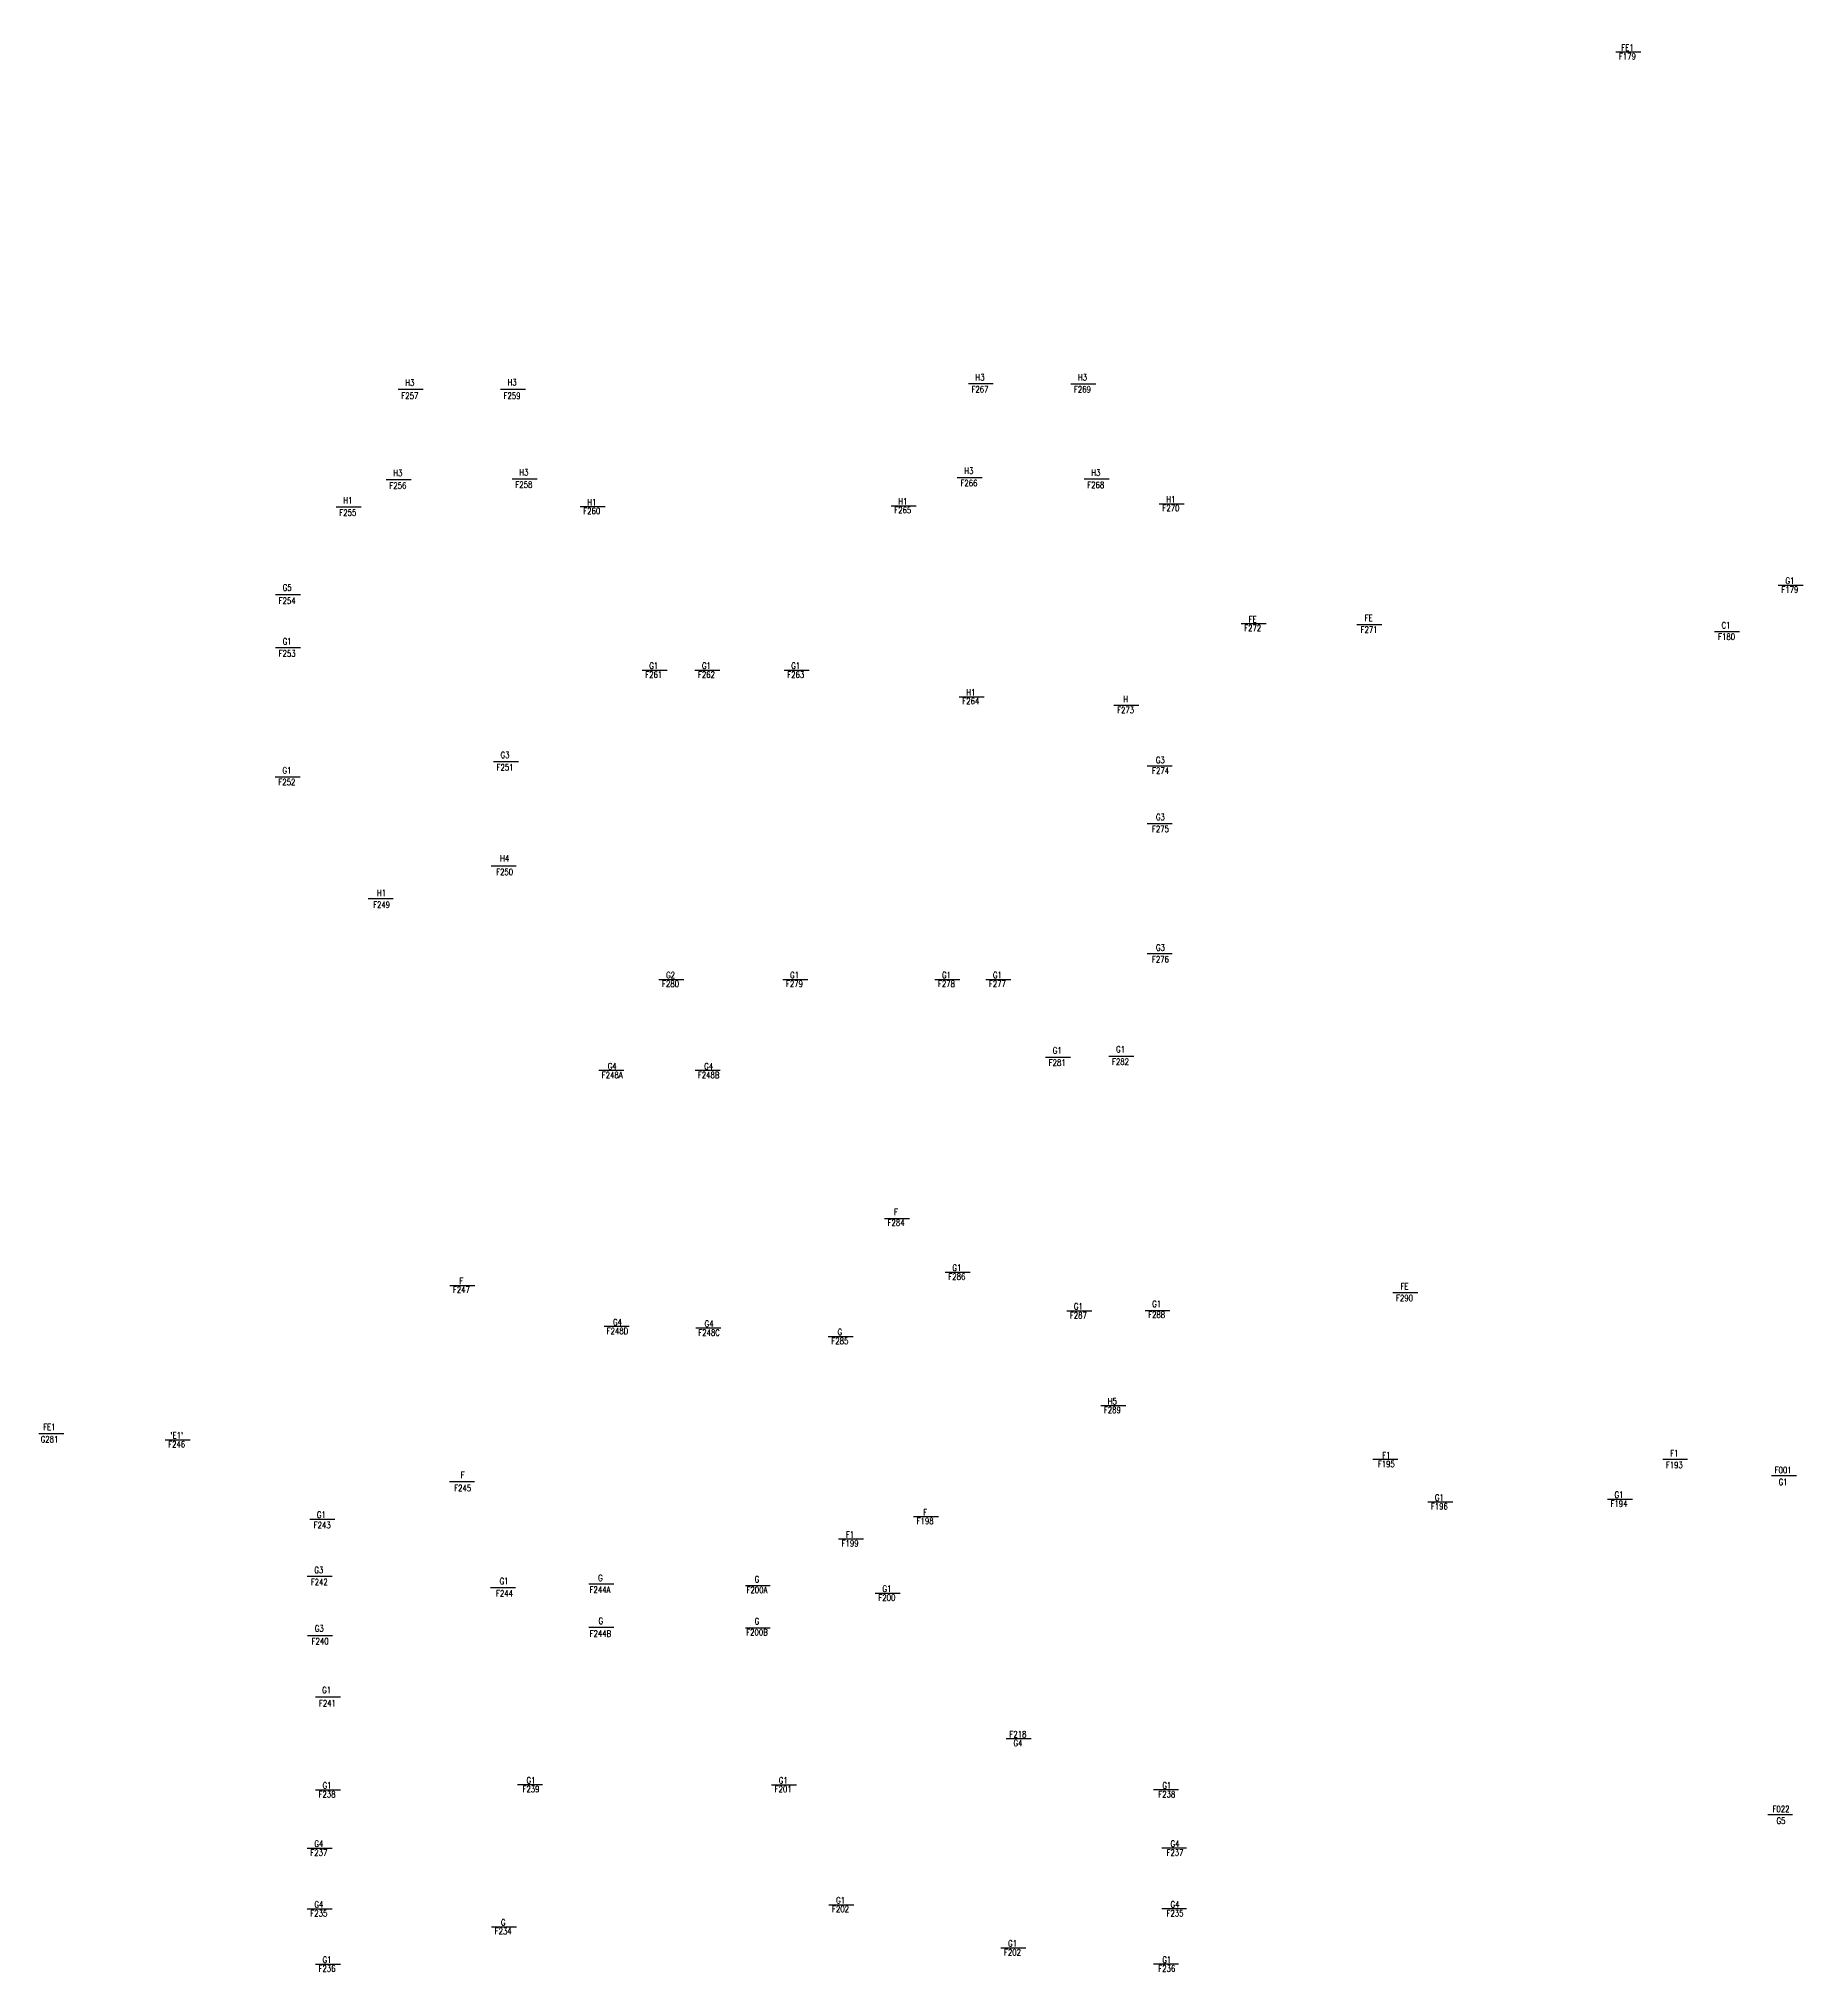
# Model space of a CAD drawing. Extents: x 417866029 to 417866302, y 43498040 to 43498122.
# Drawn here: x 417866070.5985 to 417866070.6458, y 43498046.9877 to 43498047.0397 of the extents above; entities that cross this region are included whole.
import ezdxf
from ezdxf.enums import TextEntityAlignment as Align

# ---------------------------------------------------------------- set-up
doc = ezdxf.new("R2010")
doc.units = 0
doc.header["$MEASUREMENT"] = 0
doc.layers.add('DOOR-CR', color=2, linetype='CONTINUOUS')
doc.layers.add('DOOR-NO', color=7, linetype='CONTINUOUS')
doc.styles.add('ROMANS', font='ROMANS.shx', dxfattribs={"width": 0.6})

# ---------------------------------------------------------------- blocks, each defined once
blk = doc.blocks.new('DD1')
at = {"layer": 'DOOR-CR'}
blk.add_line((-308, 0), (353, 0), dxfattribs=at)
blk.add_lwpolyline([(-308, -173, 3.820224), (-308, 173)], format="xyb", close=True, dxfattribs=at)
at = {"layer": 'DOOR-NO', "color": 255, "style": 'ROMANS', "width": 0.8}
for tag, p in [('G', (0, 184)), ('000', (0, -141))]:
    blk.add_attdef(tag, text='', height=204, dxfattribs=at).set_placement(p, align=Align.MIDDLE)

msp = doc.modelspace()

# ---------------------------------------------------------------- block references
at = {"layer": 'DOOR-NO'}
ref = msp.add_blockref('DD1', (417866070.641132, 43498047.039378), dxfattribs=dict(at, xscale=1.013278961181641e-06, yscale=9.98377799987793e-07, zscale=1e-06))
ref.add_attrib('G', 'FE1', dxfattribs={"height": 0.00017, "style": 'ROMANS', "width": 0.8}).set_placement((417866070.641132, 43498047.039496), align=Align.MIDDLE)
ref.add_attrib('000', 'F179', dxfattribs={"height": 0.00017, "style": 'ROMANS', "width": 0.8}).set_placement((417866070.641132, 43498047.03926), align=Align.MIDDLE)
ref = msp.add_blockref('DD1', (417866070.623763, 43498047.030483), dxfattribs=dict(at, xscale=1.013278961181641e-06, yscale=9.98377799987793e-07, zscale=1e-06))
ref.add_attrib('G', 'H3', dxfattribs={"height": 0.00017, "style": 'ROMANS', "width": 0.8}).set_placement((417866070.623763, 43498047.030651), align=Align.MIDDLE)
ref.add_attrib('000', 'F267', dxfattribs={"height": 0.00017, "style": 'ROMANS', "width": 0.8}).set_placement((417866070.623763, 43498047.03033), align=Align.MIDDLE)
ref = msp.add_blockref('DD1', (417866070.626511, 43498047.030476), dxfattribs=dict(at, xscale=1.013278961181641e-06, yscale=9.98377799987793e-07, zscale=1e-06))
ref.add_attrib('G', 'H3', dxfattribs={"height": 0.00017, "style": 'ROMANS', "width": 0.8}).set_placement((417866070.626512, 43498047.030651), align=Align.MIDDLE)
ref.add_attrib('000', 'F269', dxfattribs={"height": 0.00017, "style": 'ROMANS', "width": 0.8}).set_placement((417866070.626511, 43498047.030325), align=Align.MIDDLE)
ref = msp.add_blockref('DD1', (417866070.60847, 43498047.030336), dxfattribs=dict(at, xscale=1.013278961181641e-06, yscale=9.98377799987793e-07, zscale=1e-06))
ref.add_attrib('G', 'H3', dxfattribs={"height": 0.00017, "style": 'ROMANS', "width": 0.8}).set_placement((417866070.60847, 43498047.030508), align=Align.MIDDLE)
ref.add_attrib('000', 'F257', dxfattribs={"height": 0.00017, "style": 'ROMANS', "width": 0.8}).set_placement((417866070.60847, 43498047.030154), align=Align.MIDDLE)
ref = msp.add_blockref('DD1', (417866070.611211, 43498047.030336), dxfattribs=dict(at, xscale=1.013278961181641e-06, yscale=9.98377799987793e-07, zscale=1e-06))
ref.add_attrib('G', 'H3', dxfattribs={"height": 0.00017, "style": 'ROMANS', "width": 0.8}).set_placement((417866070.611211, 43498047.030516), align=Align.MIDDLE)
ref.add_attrib('000', 'F259', dxfattribs={"height": 0.00017, "style": 'ROMANS', "width": 0.8}).set_placement((417866070.611211, 43498047.030154), align=Align.MIDDLE)
ref = msp.add_blockref('DD1', (417866070.608149, 43498047.027907), dxfattribs=dict(at, xscale=1.013278961181641e-06, yscale=9.98377799987793e-07, zscale=1e-06))
ref.add_attrib('G', 'H3', dxfattribs={"height": 0.00017, "style": 'ROMANS', "width": 0.8}).set_placement((417866070.608149, 43498047.028086), align=Align.MIDDLE)
ref.add_attrib('000', 'F256', dxfattribs={"height": 0.00017, "style": 'ROMANS', "width": 0.8}).set_placement((417866070.608149, 43498047.027747), align=Align.MIDDLE)
ref = msp.add_blockref('DD1', (417866070.611529, 43498047.027929), dxfattribs=dict(at, xscale=1.013278961181641e-06, yscale=9.98377799987793e-07, zscale=1e-06))
ref.add_attrib('G', 'H3', dxfattribs={"height": 0.00017, "style": 'ROMANS', "width": 0.8}).set_placement((417866070.611529, 43498047.028101), align=Align.MIDDLE)
ref.add_attrib('000', 'F258', dxfattribs={"height": 0.00017, "style": 'ROMANS', "width": 0.8}).set_placement((417866070.611529, 43498047.027771), align=Align.MIDDLE)
ref = msp.add_blockref('DD1', (417866070.623467, 43498047.02796), dxfattribs=dict(at, xscale=1.013278961181641e-06, yscale=9.98377799987793e-07, zscale=1e-06))
ref.add_attrib('G', 'H3', dxfattribs={"height": 0.00017, "style": 'ROMANS', "width": 0.8}).set_placement((417866070.623467, 43498047.028142), align=Align.MIDDLE)
ref.add_attrib('000', 'F266', dxfattribs={"height": 0.00017, "style": 'ROMANS', "width": 0.8}).set_placement((417866070.623467, 43498047.027813), align=Align.MIDDLE)
ref = msp.add_blockref('DD1', (417866070.62687, 43498047.027924), dxfattribs=dict(at, xscale=1.013278961181641e-06, yscale=9.98377799987793e-07, zscale=1e-06))
ref.add_attrib('G', 'H3', dxfattribs={"height": 0.00017, "style": 'ROMANS', "width": 0.8}).set_placement((417866070.62687, 43498047.028093), align=Align.MIDDLE)
ref.add_attrib('000', 'F268', dxfattribs={"height": 0.00017, "style": 'ROMANS', "width": 0.8}).set_placement((417866070.62687, 43498047.027764), align=Align.MIDDLE)
ref = msp.add_blockref('DD1', (417866070.628885, 43498047.02726), dxfattribs=dict(at, xscale=1.013278961181641e-06, yscale=9.98377799987793e-07, zscale=1e-06))
ref.add_attrib('G', 'H1', dxfattribs={"height": 0.00017, "style": 'ROMANS', "width": 0.8}).set_placement((417866070.628885, 43498047.027378), align=Align.MIDDLE)
ref.add_attrib('000', 'F270', dxfattribs={"height": 0.00017, "style": 'ROMANS', "width": 0.8}).set_placement((417866070.628885, 43498047.027142), align=Align.MIDDLE)
ref = msp.add_blockref('DD1', (417866070.606806, 43498047.027177), dxfattribs=dict(at, xscale=1.013278961181641e-06, yscale=9.98377799987793e-07, zscale=1e-06))
ref.add_attrib('G', 'H1', dxfattribs={"height": 0.00017, "style": 'ROMANS', "width": 0.8}).set_placement((417866070.606806, 43498047.027349), align=Align.MIDDLE)
ref.add_attrib('000', 'F255', dxfattribs={"height": 0.00017, "style": 'ROMANS', "width": 0.8}).set_placement((417866070.606806, 43498047.027019), align=Align.MIDDLE)
ref = msp.add_blockref('DD1', (417866070.613349, 43498047.027183), dxfattribs=dict(at, xscale=1.013278961181641e-06, yscale=9.98377799987793e-07, zscale=1e-06))
ref.add_attrib('G', 'H1', dxfattribs={"height": 0.00017, "style": 'ROMANS', "width": 0.8}).set_placement((417866070.613349, 43498047.027301), align=Align.MIDDLE)
ref.add_attrib('000', 'F260', dxfattribs={"height": 0.00017, "style": 'ROMANS', "width": 0.8}).set_placement((417866070.613349, 43498047.027066), align=Align.MIDDLE)
ref = msp.add_blockref('DD1', (417866070.621693, 43498047.027206), dxfattribs=dict(at, xscale=1.013278961181641e-06, yscale=9.98377799987793e-07, zscale=1e-06))
ref.add_attrib('G', 'H1', dxfattribs={"height": 0.00017, "style": 'ROMANS', "width": 0.8}).set_placement((417866070.621693, 43498047.027324), align=Align.MIDDLE)
ref.add_attrib('000', 'F265', dxfattribs={"height": 0.00017, "style": 'ROMANS', "width": 0.8}).set_placement((417866070.621693, 43498047.027089), align=Align.MIDDLE)
ref = msp.add_blockref('DD1', (417866070.605178, 43498047.024827), dxfattribs=dict(at, xscale=1.013278961181641e-06, yscale=9.98377799987793e-07, zscale=1e-06))
ref.add_attrib('G', 'G5', dxfattribs={"height": 0.00017, "style": 'ROMANS', "width": 0.8}).set_placement((417866070.605178, 43498047.025012), align=Align.MIDDLE)
ref.add_attrib('000', 'F254', dxfattribs={"height": 0.00017, "style": 'ROMANS', "width": 0.8}).set_placement((417866070.605178, 43498047.024657), align=Align.MIDDLE)
ref = msp.add_blockref('DD1', (417866070.645489, 43498047.025077), dxfattribs=dict(at, xscale=1.013278961181641e-06, yscale=9.98377799987793e-07, zscale=1e-06))
ref.add_attrib('G', 'G1', dxfattribs={"height": 0.00017, "style": 'ROMANS', "width": 0.8}).set_placement((417866070.645489, 43498047.025195), align=Align.MIDDLE)
ref.add_attrib('000', 'F179', dxfattribs={"height": 0.00017, "style": 'ROMANS', "width": 0.8}).set_placement((417866070.645489, 43498047.024959), align=Align.MIDDLE)
ref = msp.add_blockref('DD1', (417866070.631079, 43498047.024043), dxfattribs=dict(at, xscale=1.013278961181641e-06, yscale=9.98377799987793e-07, zscale=1e-06))
ref.add_attrib('G', 'FE', dxfattribs={"height": 0.00017, "style": 'ROMANS', "width": 0.8}).set_placement((417866070.631079, 43498047.024161), align=Align.MIDDLE)
ref.add_attrib('000', 'F272', dxfattribs={"height": 0.00017, "style": 'ROMANS', "width": 0.8}).set_placement((417866070.631079, 43498047.023925), align=Align.MIDDLE)
ref = msp.add_blockref('DD1', (417866070.634188, 43498047.024024), dxfattribs=dict(at, xscale=1.013278961181641e-06, yscale=9.98377799987793e-07, zscale=1e-06))
ref.add_attrib('G', 'FE', dxfattribs={"height": 0.00017, "style": 'ROMANS', "width": 0.8}).set_placement((417866070.63419, 43498047.024193), align=Align.MIDDLE)
ref.add_attrib('000', 'F271', dxfattribs={"height": 0.00017, "style": 'ROMANS', "width": 0.8}).set_placement((417866070.634201, 43498047.023883), align=Align.MIDDLE)
ref = msp.add_blockref('DD1', (417866070.643776, 43498047.023832), dxfattribs=dict(at, xscale=1.013278961181641e-06, yscale=9.98377799987793e-07, zscale=1e-06))
ref.add_attrib('G', 'C1', dxfattribs={"height": 0.00017, "style": 'ROMANS', "width": 0.8}).set_placement((417866070.643776, 43498047.024), align=Align.MIDDLE)
ref.add_attrib('000', 'F180', dxfattribs={"height": 0.00017, "style": 'ROMANS', "width": 0.8}).set_placement((417866070.643791, 43498047.023691), align=Align.MIDDLE)
ref = msp.add_blockref('DD1', (417866070.605178, 43498047.023403), dxfattribs=dict(at, xscale=1.013278961181641e-06, yscale=9.98377799987793e-07, zscale=1e-06))
ref.add_attrib('G', 'G1', dxfattribs={"height": 0.00017, "style": 'ROMANS', "width": 0.8}).set_placement((417866070.605178, 43498047.023565), align=Align.MIDDLE)
ref.add_attrib('000', 'F253', dxfattribs={"height": 0.00017, "style": 'ROMANS', "width": 0.8}).set_placement((417866070.605178, 43498047.023243), align=Align.MIDDLE)
ref = msp.add_blockref('DD1', (417866070.615013, 43498047.022795), dxfattribs=dict(at, xscale=1.013278961181641e-06, yscale=9.98377799987793e-07, zscale=1e-06))
ref.add_attrib('G', 'G1', dxfattribs={"height": 0.00017, "style": 'ROMANS', "width": 0.8}).set_placement((417866070.615013, 43498047.022913), align=Align.MIDDLE)
ref.add_attrib('000', 'F261', dxfattribs={"height": 0.00017, "style": 'ROMANS', "width": 0.8}).set_placement((417866070.615013, 43498047.022677), align=Align.MIDDLE)
ref = msp.add_blockref('DD1', (417866070.616426, 43498047.022795), dxfattribs=dict(at, xscale=1.013278961181641e-06, yscale=9.98377799987793e-07, zscale=1e-06))
ref.add_attrib('G', 'G1', dxfattribs={"height": 0.00017, "style": 'ROMANS', "width": 0.8}).set_placement((417866070.616426, 43498047.022913), align=Align.MIDDLE)
ref.add_attrib('000', 'F262', dxfattribs={"height": 0.00017, "style": 'ROMANS', "width": 0.8}).set_placement((417866070.616426, 43498047.022677), align=Align.MIDDLE)
ref = msp.add_blockref('DD1', (417866070.618821, 43498047.022795), dxfattribs=dict(at, xscale=1.013278961181641e-06, yscale=9.98377799987793e-07, zscale=1e-06))
ref.add_attrib('G', 'G1', dxfattribs={"height": 0.00017, "style": 'ROMANS', "width": 0.8}).set_placement((417866070.618821, 43498047.022913), align=Align.MIDDLE)
ref.add_attrib('000', 'F263', dxfattribs={"height": 0.00017, "style": 'ROMANS', "width": 0.8}).set_placement((417866070.618821, 43498047.022677), align=Align.MIDDLE)
ref = msp.add_blockref('DD1', (417866070.623517, 43498047.022084), dxfattribs=dict(at, xscale=1.013278961181641e-06, yscale=9.98377799987793e-07, zscale=1e-06))
ref.add_attrib('G', 'H1', dxfattribs={"height": 0.00017, "style": 'ROMANS', "width": 0.8}).set_placement((417866070.623517, 43498047.022202), align=Align.MIDDLE)
ref.add_attrib('000', 'F264', dxfattribs={"height": 0.00017, "style": 'ROMANS', "width": 0.8}).set_placement((417866070.623517, 43498047.021966), align=Align.MIDDLE)
ref = msp.add_blockref('DD1', (417866070.62767, 43498047.021855), dxfattribs=dict(at, xscale=1.013278961181641e-06, yscale=9.98377799987793e-07, zscale=1e-06))
ref.add_attrib('G', 'H', dxfattribs={"height": 0.00017, "style": 'ROMANS', "width": 0.8}).set_placement((417866070.62767, 43498047.022018), align=Align.MIDDLE)
ref.add_attrib('000', 'F273', dxfattribs={"height": 0.00017, "style": 'ROMANS', "width": 0.8}).set_placement((417866070.62767, 43498047.021726), align=Align.MIDDLE)
ref = msp.add_blockref('DD1', (417866070.611024, 43498047.020346), dxfattribs=dict(at, xscale=1.013278961181641e-06, yscale=9.98377799987793e-07, zscale=1e-06))
ref.add_attrib('G', 'G3', dxfattribs={"height": 0.00017, "style": 'ROMANS', "width": 0.8}).set_placement((417866070.611024, 43498047.020521), align=Align.MIDDLE)
ref.add_attrib('000', 'F251', dxfattribs={"height": 0.00017, "style": 'ROMANS', "width": 0.8}).set_placement((417866070.611024, 43498047.020189), align=Align.MIDDLE)
ref = msp.add_blockref('DD1', (417866070.628608, 43498047.020219), dxfattribs=dict(at, xscale=-1.013278961181641e-06, yscale=9.98377799987793e-07, zscale=1e-06))
ref.add_attrib('G', 'G3', dxfattribs={"height": 0.00017, "style": 'ROMANS', "width": 0.8}).set_placement((417866070.628601, 43498047.020384), align=Align.MIDDLE)
ref.add_attrib('000', 'F274', dxfattribs={"height": 0.00017, "style": 'ROMANS', "width": 0.8}).set_placement((417866070.628608, 43498047.020101), align=Align.MIDDLE)
ref = msp.add_blockref('DD1', (417866070.605171, 43498047.019938), dxfattribs=dict(at, xscale=1.013278961181641e-06, yscale=9.98377799987793e-07, zscale=1e-06))
ref.add_attrib('G', 'G1', dxfattribs={"height": 0.00017, "style": 'ROMANS', "width": 0.8}).set_placement((417866070.605171, 43498047.020109), align=Align.MIDDLE)
ref.add_attrib('000', 'F252', dxfattribs={"height": 0.00017, "style": 'ROMANS', "width": 0.8}).set_placement((417866070.605171, 43498047.019794), align=Align.MIDDLE)
ref = msp.add_blockref('DD1', (417866070.628604, 43498047.018672), dxfattribs=dict(at, xscale=-1.013278961181641e-06, yscale=9.98377799987793e-07, zscale=1e-06))
ref.add_attrib('G', 'G3', dxfattribs={"height": 0.00017, "style": 'ROMANS', "width": 0.8}).set_placement((417866070.628603, 43498047.018853), align=Align.MIDDLE)
ref.add_attrib('000', 'F275', dxfattribs={"height": 0.00017, "style": 'ROMANS', "width": 0.8}).set_placement((417866070.628604, 43498047.018537), align=Align.MIDDLE)
ref = msp.add_blockref('DD1', (417866070.611013, 43498047.017543), dxfattribs=dict(at, xscale=-1.013278961181641e-06, yscale=9.98377799987793e-07, zscale=1e-06))
ref.add_attrib('G', 'H4', dxfattribs={"height": 0.00017, "style": 'ROMANS', "width": 0.8}).set_placement((417866070.611013, 43498047.017745), align=Align.MIDDLE)
ref.add_attrib('000', 'F250', dxfattribs={"height": 0.00017, "style": 'ROMANS', "width": 0.8}).set_placement((417866070.611013, 43498047.017385), align=Align.MIDDLE)
ref = msp.add_blockref('DD1', (417866070.607712, 43498047.016661), dxfattribs=dict(at, xscale=-1.013278961181641e-06, yscale=9.98377799987793e-07, zscale=1e-06))
ref.add_attrib('G', 'H1', dxfattribs={"height": 0.00017, "style": 'ROMANS', "width": 0.8}).set_placement((417866070.607712, 43498047.016821), align=Align.MIDDLE)
ref.add_attrib('000', 'F249', dxfattribs={"height": 0.00017, "style": 'ROMANS', "width": 0.8}).set_placement((417866070.607712, 43498047.016503), align=Align.MIDDLE)
ref = msp.add_blockref('DD1', (417866070.628604, 43498047.015188), dxfattribs=dict(at, xscale=-1.013278961181641e-06, yscale=9.98377799987793e-07, zscale=1e-06))
ref.add_attrib('G', 'G3', dxfattribs={"height": 0.00017, "style": 'ROMANS', "width": 0.8}).set_placement((417866070.628604, 43498047.015356), align=Align.MIDDLE)
ref.add_attrib('000', 'F276', dxfattribs={"height": 0.00017, "style": 'ROMANS', "width": 0.8}).set_placement((417866070.628604, 43498047.015043), align=Align.MIDDLE)
ref = msp.add_blockref('DD1', (417866070.615463, 43498047.014501), dxfattribs=dict(at, xscale=1.013278961181641e-06, yscale=9.98377799987793e-07, zscale=1e-06))
ref.add_attrib('G', 'G2', dxfattribs={"height": 0.00017, "style": 'ROMANS', "width": 0.8}).set_placement((417866070.615463, 43498047.014619), align=Align.MIDDLE)
ref.add_attrib('000', 'F280', dxfattribs={"height": 0.00017, "style": 'ROMANS', "width": 0.8}).set_placement((417866070.615463, 43498047.014383), align=Align.MIDDLE)
ref = msp.add_blockref('DD1', (417866070.618788, 43498047.014501), dxfattribs=dict(at, xscale=1.013278961181641e-06, yscale=9.98377799987793e-07, zscale=1e-06))
ref.add_attrib('G', 'G1', dxfattribs={"height": 0.00017, "style": 'ROMANS', "width": 0.8}).set_placement((417866070.618788, 43498047.014619), align=Align.MIDDLE)
ref.add_attrib('000', 'F279', dxfattribs={"height": 0.00017, "style": 'ROMANS', "width": 0.8}).set_placement((417866070.618788, 43498047.014383), align=Align.MIDDLE)
ref = msp.add_blockref('DD1', (417866070.622865, 43498047.014501), dxfattribs=dict(at, xscale=1.013278961181641e-06, yscale=9.98377799987793e-07, zscale=1e-06))
ref.add_attrib('G', 'G1', dxfattribs={"height": 0.00017, "style": 'ROMANS', "width": 0.8}).set_placement((417866070.622865, 43498047.014619), align=Align.MIDDLE)
ref.add_attrib('000', 'F278', dxfattribs={"height": 0.00017, "style": 'ROMANS', "width": 0.8}).set_placement((417866070.622865, 43498047.014383), align=Align.MIDDLE)
ref = msp.add_blockref('DD1', (417866070.624231, 43498047.014501), dxfattribs=dict(at, xscale=1.013278961181641e-06, yscale=9.98377799987793e-07, zscale=1e-06))
ref.add_attrib('G', 'G1', dxfattribs={"height": 0.00017, "style": 'ROMANS', "width": 0.8}).set_placement((417866070.624231, 43498047.014619), align=Align.MIDDLE)
ref.add_attrib('000', 'F277', dxfattribs={"height": 0.00017, "style": 'ROMANS', "width": 0.8}).set_placement((417866070.624231, 43498047.014383), align=Align.MIDDLE)
ref = msp.add_blockref('DD1', (417866070.625835, 43498047.012413), dxfattribs=dict(at, xscale=1.013278961181641e-06, yscale=9.98377799987793e-07, zscale=1e-06))
ref.add_attrib('G', 'G1', dxfattribs={"height": 0.00017, "style": 'ROMANS', "width": 0.8}).set_placement((417866070.625835, 43498047.012595), align=Align.MIDDLE)
ref.add_attrib('000', 'F281', dxfattribs={"height": 0.00017, "style": 'ROMANS', "width": 0.8}).set_placement((417866070.625835, 43498047.012267), align=Align.MIDDLE)
ref = msp.add_blockref('DD1', (417866070.627533, 43498047.012443), dxfattribs=dict(at, xscale=1.013278961181641e-06, yscale=9.98377799987793e-07, zscale=1e-06))
ref.add_attrib('G', 'G1', dxfattribs={"height": 0.00017, "style": 'ROMANS', "width": 0.8}).set_placement((417866070.627533, 43498047.012627), align=Align.MIDDLE)
ref.add_attrib('000', 'F282', dxfattribs={"height": 0.00017, "style": 'ROMANS', "width": 0.8}).set_placement((417866070.627533, 43498047.012292), align=Align.MIDDLE)
ref = msp.add_blockref('DD1', (417866070.613898, 43498047.012054), dxfattribs=dict(at, xscale=-1.013278961181641e-06, yscale=9.98377799987793e-07, zscale=1e-06))
ref.add_attrib('G', 'G4', dxfattribs={"height": 0.00017, "style": 'ROMANS', "width": 0.8}).set_placement((417866070.613898, 43498047.012172), align=Align.MIDDLE)
ref.add_attrib('000', 'F248A', dxfattribs={"height": 0.00017, "style": 'ROMANS', "width": 0.8}).set_placement((417866070.613898, 43498047.011936), align=Align.MIDDLE)
ref = msp.add_blockref('DD1', (417866070.616485, 43498047.012054), dxfattribs=dict(at, xscale=-1.013278961181641e-06, yscale=9.98377799987793e-07, zscale=1e-06))
ref.add_attrib('G', 'G4', dxfattribs={"height": 0.00017, "style": 'ROMANS', "width": 0.8}).set_placement((417866070.616485, 43498047.012172), align=Align.MIDDLE)
ref.add_attrib('000', 'F248B', dxfattribs={"height": 0.00017, "style": 'ROMANS', "width": 0.8}).set_placement((417866070.616485, 43498047.011936), align=Align.MIDDLE)
ref = msp.add_blockref('DD1', (417866070.621512, 43498047.008093), dxfattribs=dict(at, xscale=1.013278961181641e-06, yscale=9.98377799987793e-07, zscale=1e-06))
ref.add_attrib('G', 'F', dxfattribs={"height": 0.00017, "style": 'ROMANS', "width": 0.8}).set_placement((417866070.621512, 43498047.008264), align=Align.MIDDLE)
ref.add_attrib('000', 'F284', dxfattribs={"height": 0.00017, "style": 'ROMANS', "width": 0.8}).set_placement((417866070.621512, 43498047.007976), align=Align.MIDDLE)
ref = msp.add_blockref('DD1', (417866070.623143, 43498047.006649), dxfattribs=dict(at, xscale=1.013278961181641e-06, yscale=9.98377799987793e-07, zscale=1e-06))
ref.add_attrib('G', 'G1', dxfattribs={"height": 0.00017, "style": 'ROMANS', "width": 0.8}).set_placement((417866070.623143, 43498047.006767), align=Align.MIDDLE)
ref.add_attrib('000', 'F286', dxfattribs={"height": 0.00017, "style": 'ROMANS', "width": 0.8}).set_placement((417866070.623143, 43498047.006532), align=Align.MIDDLE)
ref = msp.add_blockref('DD1', (417866070.609852, 43498047.006295), dxfattribs=dict(at, xscale=1.013278961181641e-06, yscale=9.98377799987793e-07, zscale=1e-06))
ref.add_attrib('G', 'F', dxfattribs={"height": 0.00017, "style": 'ROMANS', "width": 0.8}).set_placement((417866070.609852, 43498047.006413), align=Align.MIDDLE)
ref.add_attrib('000', 'F247', dxfattribs={"height": 0.00017, "style": 'ROMANS', "width": 0.8}).set_placement((417866070.609852, 43498047.006177), align=Align.MIDDLE)
ref = msp.add_blockref('DD1', (417866070.635151, 43498047.006106), dxfattribs=dict(at, xscale=1.013278961181641e-06, yscale=9.98377799987793e-07, zscale=1e-06))
ref.add_attrib('G', 'FE', dxfattribs={"height": 0.00017, "style": 'ROMANS', "width": 0.8}).set_placement((417866070.635151, 43498047.00627), align=Align.MIDDLE)
ref.add_attrib('000', 'F290', dxfattribs={"height": 0.00017, "style": 'ROMANS', "width": 0.8}).set_placement((417866070.635151, 43498047.005954), align=Align.MIDDLE)
ref = msp.add_blockref('DD1', (417866070.626402, 43498047.005612), dxfattribs=dict(at, xscale=1.013278961181641e-06, yscale=9.98377799987793e-07, zscale=1e-06))
ref.add_attrib('G', 'G1', dxfattribs={"height": 0.00017, "style": 'ROMANS', "width": 0.8}).set_placement((417866070.626402, 43498047.00573), align=Align.MIDDLE)
ref.add_attrib('000', 'F287', dxfattribs={"height": 0.00017, "style": 'ROMANS', "width": 0.8}).set_placement((417866070.626402, 43498047.005494), align=Align.MIDDLE)
ref = msp.add_blockref('DD1', (417866070.628502, 43498047.005623), dxfattribs=dict(at, xscale=1.013278961181641e-06, yscale=9.98377799987793e-07, zscale=1e-06))
ref.add_attrib('G', 'G1', dxfattribs={"height": 0.00017, "style": 'ROMANS', "width": 0.8}).set_placement((417866070.628502, 43498047.005798), align=Align.MIDDLE)
ref.add_attrib('000', 'F288', dxfattribs={"height": 0.00017, "style": 'ROMANS', "width": 0.8}).set_placement((417866070.628502, 43498047.005506), align=Align.MIDDLE)
ref = msp.add_blockref('DD1', (417866070.614039, 43498047.005189), dxfattribs=dict(at, xscale=-1.013278961181641e-06, yscale=9.98377799987793e-07, zscale=1e-06))
ref.add_attrib('G', 'G4', dxfattribs={"height": 0.00017, "style": 'ROMANS', "width": 0.8}).set_placement((417866070.614039, 43498047.005307), align=Align.MIDDLE)
ref.add_attrib('000', 'F248D', dxfattribs={"height": 0.00017, "style": 'ROMANS', "width": 0.8}).set_placement((417866070.614039, 43498047.005071), align=Align.MIDDLE)
ref = msp.add_blockref('DD1', (417866070.616496, 43498047.005146), dxfattribs=dict(at, xscale=-1.013278961181641e-06, yscale=9.98377799987793e-07, zscale=1e-06))
ref.add_attrib('G', 'G4', dxfattribs={"height": 0.00017, "style": 'ROMANS', "width": 0.8}).set_placement((417866070.616496, 43498047.005264), align=Align.MIDDLE)
ref.add_attrib('000', 'F248C', dxfattribs={"height": 0.00017, "style": 'ROMANS', "width": 0.8}).set_placement((417866070.616496, 43498047.005028), align=Align.MIDDLE)
ref = msp.add_blockref('DD1', (417866070.620005, 43498047.004925), dxfattribs=dict(at, xscale=1.013278961181641e-06, yscale=9.98377799987793e-07, zscale=1e-06))
ref.add_attrib('G', 'G', dxfattribs={"height": 0.00017, "style": 'ROMANS', "width": 0.8}).set_placement((417866070.620005, 43498047.005043), align=Align.MIDDLE)
ref.add_attrib('000', 'F285', dxfattribs={"height": 0.00017, "style": 'ROMANS', "width": 0.8}).set_placement((417866070.620005, 43498047.004807), align=Align.MIDDLE)
ref = msp.add_blockref('DD1', (417866070.627314, 43498047.003071), dxfattribs=dict(at, xscale=1.013278961181641e-06, yscale=9.98377799987793e-07, zscale=1e-06))
ref.add_attrib('G', 'H5', dxfattribs={"height": 0.00017, "style": 'ROMANS', "width": 0.8}).set_placement((417866070.627314, 43498047.003189), align=Align.MIDDLE)
ref.add_attrib('000', 'F289', dxfattribs={"height": 0.00017, "style": 'ROMANS', "width": 0.8}).set_placement((417866070.627314, 43498047.002953), align=Align.MIDDLE)
ref = msp.add_blockref('DD1', (417866070.598827, 43498047.002319), dxfattribs=dict(at, xscale=1.013278961181641e-06, yscale=9.98377799987793e-07, zscale=1e-06))
ref.add_attrib('G', 'FE1', dxfattribs={"height": 0.00017, "style": 'ROMANS', "width": 0.8}).set_placement((417866070.598799, 43498047.002497), align=Align.MIDDLE)
ref.add_attrib('000', 'G281', dxfattribs={"height": 0.00017, "style": 'ROMANS', "width": 0.8}).set_placement((417866070.598804, 43498047.002167), align=Align.MIDDLE)
ref = msp.add_blockref('DD1', (417866070.602216, 43498047.002153), dxfattribs=dict(at, xscale=1.013278961181641e-06, yscale=9.98377799987793e-07, zscale=1e-06))
ref.add_attrib('G', "'E1'", dxfattribs={"height": 0.00017, "style": 'ROMANS', "width": 0.8}).set_placement((417866070.602216, 43498047.002271), align=Align.MIDDLE)
ref.add_attrib('000', 'F246', dxfattribs={"height": 0.00017, "style": 'ROMANS', "width": 0.8}).set_placement((417866070.602216, 43498047.002035), align=Align.MIDDLE)
ref = msp.add_blockref('DD1', (417866070.634663, 43498047.001622), dxfattribs=dict(at, xscale=-1.013278961181641e-06, yscale=9.98377799987793e-07, zscale=1e-06))
ref.add_attrib('G', 'F1', dxfattribs={"height": 0.00017, "style": 'ROMANS', "width": 0.8}).set_placement((417866070.634663, 43498047.00174), align=Align.MIDDLE)
ref.add_attrib('000', 'F195', dxfattribs={"height": 0.00017, "style": 'ROMANS', "width": 0.8}).set_placement((417866070.634663, 43498047.001504), align=Align.MIDDLE)
ref = msp.add_blockref('DD1', (417866070.642389, 43498047.001635), dxfattribs=dict(at, xscale=1.013278961181641e-06, yscale=9.98377799987793e-07, zscale=1e-06))
ref.add_attrib('G', 'F1', dxfattribs={"height": 0.00017, "style": 'ROMANS', "width": 0.8}).set_placement((417866070.642389, 43498047.001794), align=Align.MIDDLE)
ref.add_attrib('000', 'F193', dxfattribs={"height": 0.00017, "style": 'ROMANS', "width": 0.8}).set_placement((417866070.642389, 43498047.001479), align=Align.MIDDLE)
ref = msp.add_blockref('DD1', (417866070.609894, 43498047.001026), dxfattribs=dict(at, xscale=-1.013278961181641e-06, yscale=9.98377799987793e-07, zscale=1e-06))
ref.add_attrib('G', 'F', dxfattribs={"height": 0.00017, "style": 'ROMANS', "width": 0.8}).set_placement((417866070.609887, 43498047.001208), align=Align.MIDDLE)
ref.add_attrib('000', 'F245', dxfattribs={"height": 0.00017, "style": 'ROMANS', "width": 0.8}).set_placement((417866070.609887, 43498047.000857), align=Align.MIDDLE)
ref = msp.add_blockref('DD1', (417866070.645308, 43498047.001194), dxfattribs=dict(at, xscale=-1.013278961181641e-06, yscale=9.98377799987793e-07, zscale=1e-06, rotation=180))
ref.add_attrib('G', 'G1', dxfattribs={"height": 0.00017, "style": 'ROMANS', "width": 0.8}).set_placement((417866070.645308, 43498047.001022), align=Align.MIDDLE)
ref.add_attrib('000', 'F001', dxfattribs={"height": 0.00017, "style": 'ROMANS', "width": 0.8}).set_placement((417866070.645308, 43498047.001341), align=Align.MIDDLE)
ref = msp.add_blockref('DD1', (417866070.636086, 43498047.000486), dxfattribs=dict(at, xscale=1.013278961181641e-06, yscale=9.98377799987793e-07, zscale=1e-06))
ref.add_attrib('G', 'G1', dxfattribs={"height": 0.00017, "style": 'ROMANS', "width": 0.8}).set_placement((417866070.636086, 43498047.000604), align=Align.MIDDLE)
ref.add_attrib('000', 'F196', dxfattribs={"height": 0.00017, "style": 'ROMANS', "width": 0.8}).set_placement((417866070.636086, 43498047.000369), align=Align.MIDDLE)
ref = msp.add_blockref('DD1', (417866070.640905, 43498047.00056), dxfattribs=dict(at, xscale=1.013278961181641e-06, yscale=9.98377799987793e-07, zscale=1e-06))
ref.add_attrib('G', 'G1', dxfattribs={"height": 0.00017, "style": 'ROMANS', "width": 0.8}).set_placement((417866070.640905, 43498047.000678), align=Align.MIDDLE)
ref.add_attrib('000', 'F194', dxfattribs={"height": 0.00017, "style": 'ROMANS', "width": 0.8}).set_placement((417866070.640905, 43498047.000442), align=Align.MIDDLE)
ref = msp.add_blockref('DD1', (417866070.606096, 43498047.000023), dxfattribs=dict(at, xscale=1.013278961181641e-06, yscale=9.98377799987793e-07, zscale=1e-06))
ref.add_attrib('G', 'G1', dxfattribs={"height": 0.00017, "style": 'ROMANS', "width": 0.8}).set_placement((417866070.606096, 43498047.000141), align=Align.MIDDLE)
ref.add_attrib('000', 'F243', dxfattribs={"height": 0.00017, "style": 'ROMANS', "width": 0.8}).set_placement((417866070.606118, 43498046.999865), align=Align.MIDDLE)
ref = msp.add_blockref('DD1', (417866070.622293, 43498047.000094), dxfattribs=dict(at, xscale=1.013278961181641e-06, yscale=9.98377799987793e-07, zscale=1e-06))
ref.add_attrib('G', 'F', dxfattribs={"height": 0.00017, "style": 'ROMANS', "width": 0.8}).set_placement((417866070.622293, 43498047.000212), align=Align.MIDDLE)
ref.add_attrib('000', 'F198', dxfattribs={"height": 0.00017, "style": 'ROMANS', "width": 0.8}).set_placement((417866070.622293, 43498046.999976), align=Align.MIDDLE)
ref = msp.add_blockref('DD1', (417866070.620279, 43498046.999495), dxfattribs=dict(at, xscale=1.013278961181641e-06, yscale=9.98377799987793e-07, zscale=1e-06))
ref.add_attrib('G', 'F1', dxfattribs={"height": 0.00017, "style": 'ROMANS', "width": 0.8}).set_placement((417866070.620279, 43498046.999613), align=Align.MIDDLE)
ref.add_attrib('000', 'F199', dxfattribs={"height": 0.00017, "style": 'ROMANS', "width": 0.8}).set_placement((417866070.620279, 43498046.999377), align=Align.MIDDLE)
ref = msp.add_blockref('DD1', (417866070.606029, 43498046.998492), dxfattribs=dict(at, xscale=1.013278961181641e-06, yscale=9.98377799987793e-07, zscale=1e-06))
ref.add_attrib('G', 'G3', dxfattribs={"height": 0.00017, "style": 'ROMANS', "width": 0.8}).set_placement((417866070.606028, 43498046.998659), align=Align.MIDDLE)
ref.add_attrib('000', 'F242', dxfattribs={"height": 0.00017, "style": 'ROMANS', "width": 0.8}).set_placement((417866070.60604, 43498046.99834), align=Align.MIDDLE)
ref = msp.add_blockref('DD1', (417866070.610995, 43498046.998187), dxfattribs=dict(at, xscale=-1.013278961181641e-06, yscale=9.98377799987793e-07, zscale=1e-06))
ref.add_attrib('G', 'G1', dxfattribs={"height": 0.00017, "style": 'ROMANS', "width": 0.8}).set_placement((417866070.610998, 43498046.998362), align=Align.MIDDLE)
ref.add_attrib('000', 'F244', dxfattribs={"height": 0.00017, "style": 'ROMANS', "width": 0.8}).set_placement((417866070.611009, 43498046.998033), align=Align.MIDDLE)
ref = msp.add_blockref('DD1', (417866070.613581, 43498046.998286), dxfattribs=dict(at, xscale=1.013278961181641e-06, yscale=9.98377799987793e-07, zscale=1e-06))
ref.add_attrib('G', 'G', dxfattribs={"height": 0.00017, "style": 'ROMANS', "width": 0.8}).set_placement((417866070.613581, 43498046.99845), align=Align.MIDDLE)
ref.add_attrib('000', 'F244A', dxfattribs={"height": 0.00017, "style": 'ROMANS', "width": 0.8}).set_placement((417866070.613571, 43498046.998132), align=Align.MIDDLE)
ref = msp.add_blockref('DD1', (417866070.617781, 43498046.998245), dxfattribs=dict(at, xscale=1.013278961181641e-06, yscale=9.98377799987793e-07, zscale=1e-06))
ref.add_attrib('G', 'G', dxfattribs={"height": 0.00017, "style": 'ROMANS', "width": 0.8}).set_placement((417866070.617781, 43498046.998414), align=Align.MIDDLE)
ref.add_attrib('000', 'F200A', dxfattribs={"height": 0.00017, "style": 'ROMANS', "width": 0.8}).set_placement((417866070.617781, 43498046.998127), align=Align.MIDDLE)
ref = msp.add_blockref('DD1', (417866070.621266, 43498046.998039), dxfattribs=dict(at, xscale=1.013278961181641e-06, yscale=9.98377799987793e-07, zscale=1e-06))
ref.add_attrib('G', 'G1', dxfattribs={"height": 0.00017, "style": 'ROMANS', "width": 0.8}).set_placement((417866070.621266, 43498046.998157), align=Align.MIDDLE)
ref.add_attrib('000', 'F200', dxfattribs={"height": 0.00017, "style": 'ROMANS', "width": 0.8}).set_placement((417866070.621266, 43498046.997921), align=Align.MIDDLE)
ref = msp.add_blockref('DD1', (417866070.613581, 43498046.997124), dxfattribs=dict(at, xscale=1.013278961181641e-06, yscale=9.98377799987793e-07, zscale=1e-06))
ref.add_attrib('G', 'G', dxfattribs={"height": 0.00017, "style": 'ROMANS', "width": 0.8}).set_placement((417866070.613593, 43498046.997297), align=Align.MIDDLE)
ref.add_attrib('000', 'F244B', dxfattribs={"height": 0.00017, "style": 'ROMANS', "width": 0.8}).set_placement((417866070.613581, 43498046.996956), align=Align.MIDDLE)
ref = msp.add_blockref('DD1', (417866070.617781, 43498046.997108), dxfattribs=dict(at, xscale=1.013278961181641e-06, yscale=9.98377799987793e-07, zscale=1e-06))
ref.add_attrib('G', 'G', dxfattribs={"height": 0.00017, "style": 'ROMANS', "width": 0.8}).set_placement((417866070.617781, 43498046.997287), align=Align.MIDDLE)
ref.add_attrib('000', 'F200B', dxfattribs={"height": 0.00017, "style": 'ROMANS', "width": 0.8}).set_placement((417866070.617781, 43498046.996991), align=Align.MIDDLE)
ref = msp.add_blockref('DD1', (417866070.606036, 43498046.996904), dxfattribs=dict(at, xscale=1.013278961181641e-06, yscale=9.98377799987793e-07, zscale=1e-06))
ref.add_attrib('G', 'G3', dxfattribs={"height": 0.00017, "style": 'ROMANS', "width": 0.8}).set_placement((417866070.60604, 43498046.997093), align=Align.MIDDLE)
ref.add_attrib('000', 'F240', dxfattribs={"height": 0.00017, "style": 'ROMANS', "width": 0.8}).set_placement((417866070.606062, 43498046.996752), align=Align.MIDDLE)
ref = msp.add_blockref('DD1', (417866070.606249, 43498046.995258), dxfattribs=dict(at, xscale=1.013278961181641e-06, yscale=9.98377799987793e-07, zscale=1e-06))
ref.add_attrib('G', 'G1', dxfattribs={"height": 0.00017, "style": 'ROMANS', "width": 0.8}).set_placement((417866070.606237, 43498046.99544), align=Align.MIDDLE)
ref.add_attrib('000', 'F241', dxfattribs={"height": 0.00017, "style": 'ROMANS', "width": 0.8}).set_placement((417866070.606259, 43498046.995088), align=Align.MIDDLE)
ref = msp.add_blockref('DD1', (417866070.624781, 43498046.994138), dxfattribs=dict(at, xscale=-1.013278961181641e-06, yscale=9.98377799987793e-07, zscale=1e-06, rotation=180))
ref.add_attrib('G', 'G4', dxfattribs={"height": 0.00017, "style": 'ROMANS', "width": 0.8}).set_placement((417866070.624781, 43498046.99402), align=Align.MIDDLE)
ref.add_attrib('000', 'F218', dxfattribs={"height": 0.00017, "style": 'ROMANS', "width": 0.8}).set_placement((417866070.624781, 43498046.994256), align=Align.MIDDLE)
ref = msp.add_blockref('DD1', (417866070.606249, 43498046.992764), dxfattribs=dict(at, xscale=1.013278961181641e-06, yscale=9.98377799987793e-07, zscale=1e-06))
ref.add_attrib('G', 'G1', dxfattribs={"height": 0.00017, "style": 'ROMANS', "width": 0.8}).set_placement((417866070.606249, 43498046.992882), align=Align.MIDDLE)
ref.add_attrib('000', 'F238', dxfattribs={"height": 0.00017, "style": 'ROMANS', "width": 0.8}).set_placement((417866070.606249, 43498046.992646), align=Align.MIDDLE)
ref = msp.add_blockref('DD1', (417866070.611719, 43498046.992902), dxfattribs=dict(at, xscale=-1.013278961181641e-06, yscale=9.98377799987793e-07, zscale=1e-06))
ref.add_attrib('G', 'G1', dxfattribs={"height": 0.00017, "style": 'ROMANS', "width": 0.8}).set_placement((417866070.611719, 43498046.99302), align=Align.MIDDLE)
ref.add_attrib('000', 'F239', dxfattribs={"height": 0.00017, "style": 'ROMANS', "width": 0.8}).set_placement((417866070.611719, 43498046.992784), align=Align.MIDDLE)
ref = msp.add_blockref('DD1', (417866070.618484, 43498046.992902), dxfattribs=dict(at, xscale=1.013278961181641e-06, yscale=9.98377799987793e-07, zscale=1e-06))
ref.add_attrib('G', 'G1', dxfattribs={"height": 0.00017, "style": 'ROMANS', "width": 0.8}).set_placement((417866070.618484, 43498046.99302), align=Align.MIDDLE)
ref.add_attrib('000', 'F201', dxfattribs={"height": 0.00017, "style": 'ROMANS', "width": 0.8}).set_placement((417866070.618484, 43498046.992784), align=Align.MIDDLE)
ref = msp.add_blockref('DD1', (417866070.628775, 43498046.992764), dxfattribs=dict(at, xscale=-1.013278961181641e-06, yscale=9.98377799987793e-07, zscale=1e-06))
ref.add_attrib('G', 'G1', dxfattribs={"height": 0.00017, "style": 'ROMANS', "width": 0.8}).set_placement((417866070.628775, 43498046.992882), align=Align.MIDDLE)
ref.add_attrib('000', 'F238', dxfattribs={"height": 0.00017, "style": 'ROMANS', "width": 0.8}).set_placement((417866070.628775, 43498046.992646), align=Align.MIDDLE)
ref = msp.add_blockref('DD1', (417866070.645251, 43498046.992099), dxfattribs=dict(at, xscale=1.013278961181641e-06, yscale=9.98377799987793e-07, zscale=1e-06, rotation=180))
ref.add_attrib('G', 'G5', dxfattribs={"height": 0.00017, "style": 'ROMANS', "width": 0.8}).set_placement((417866070.645251, 43498046.991935), align=Align.MIDDLE)
ref.add_attrib('000', 'F022', dxfattribs={"height": 0.00017, "style": 'ROMANS', "width": 0.8}).set_placement((417866070.645251, 43498046.992249), align=Align.MIDDLE)
ref = msp.add_blockref('DD1', (417866070.606029, 43498046.991201), dxfattribs=dict(at, xscale=1.013278961181641e-06, yscale=9.98377799987793e-07, zscale=1e-06))
ref.add_attrib('G', 'G4', dxfattribs={"height": 0.00017, "style": 'ROMANS', "width": 0.8}).set_placement((417866070.606029, 43498046.991319), align=Align.MIDDLE)
ref.add_attrib('000', 'F237', dxfattribs={"height": 0.00017, "style": 'ROMANS', "width": 0.8}).set_placement((417866070.606029, 43498046.991083), align=Align.MIDDLE)
ref = msp.add_blockref('DD1', (417866070.628995, 43498046.991201), dxfattribs=dict(at, xscale=-1.013278961181641e-06, yscale=9.98377799987793e-07, zscale=1e-06))
ref.add_attrib('G', 'G4', dxfattribs={"height": 0.00017, "style": 'ROMANS', "width": 0.8}).set_placement((417866070.628995, 43498046.991319), align=Align.MIDDLE)
ref.add_attrib('000', 'F237', dxfattribs={"height": 0.00017, "style": 'ROMANS', "width": 0.8}).set_placement((417866070.628995, 43498046.991083), align=Align.MIDDLE)
ref = msp.add_blockref('DD1', (417866070.606029, 43498046.989574), dxfattribs=dict(at, xscale=1.013278961181641e-06, yscale=9.98377799987793e-07, zscale=1e-06))
ref.add_attrib('G', 'G4', dxfattribs={"height": 0.00017, "style": 'ROMANS', "width": 0.8}).set_placement((417866070.606029, 43498046.989692), align=Align.MIDDLE)
ref.add_attrib('000', 'F235', dxfattribs={"height": 0.00017, "style": 'ROMANS', "width": 0.8}).set_placement((417866070.606029, 43498046.989456), align=Align.MIDDLE)
ref = msp.add_blockref('DD1', (417866070.620023, 43498046.989685), dxfattribs=dict(at, xscale=1.013278961181641e-06, yscale=9.98377799987793e-07, zscale=1e-06))
ref.add_attrib('G', 'G1', dxfattribs={"height": 0.00017, "style": 'ROMANS', "width": 0.8}).set_placement((417866070.620023, 43498046.989803), align=Align.MIDDLE)
ref.add_attrib('000', 'F202', dxfattribs={"height": 0.00017, "style": 'ROMANS', "width": 0.8}).set_placement((417866070.620023, 43498046.989567), align=Align.MIDDLE)
ref = msp.add_blockref('DD1', (417866070.628995, 43498046.989574), dxfattribs=dict(at, xscale=-1.013278961181641e-06, yscale=9.98377799987793e-07, zscale=1e-06))
ref.add_attrib('G', 'G4', dxfattribs={"height": 0.00017, "style": 'ROMANS', "width": 0.8}).set_placement((417866070.628995, 43498046.989692), align=Align.MIDDLE)
ref.add_attrib('000', 'F235', dxfattribs={"height": 0.00017, "style": 'ROMANS', "width": 0.8}).set_placement((417866070.628995, 43498046.989456), align=Align.MIDDLE)
ref = msp.add_blockref('DD1', (417866070.610974, 43498046.989093), dxfattribs=dict(at, xscale=1.013278961181641e-06, yscale=9.98377799987793e-07, zscale=1e-06))
ref.add_attrib('G', 'G', dxfattribs={"height": 0.00017, "style": 'ROMANS', "width": 0.8}).set_placement((417866070.610974, 43498046.989211), align=Align.MIDDLE)
ref.add_attrib('000', 'F234', dxfattribs={"height": 0.00017, "style": 'ROMANS', "width": 0.8}).set_placement((417866070.610974, 43498046.988975), align=Align.MIDDLE)
ref = msp.add_blockref('DD1', (417866070.624636, 43498046.988527), dxfattribs=dict(at, xscale=1.013278961181641e-06, yscale=9.98377799987793e-07, zscale=1e-06))
ref.add_attrib('G', 'G1', dxfattribs={"height": 0.00017, "style": 'ROMANS', "width": 0.8}).set_placement((417866070.624636, 43498046.988645), align=Align.MIDDLE)
ref.add_attrib('000', 'F202', dxfattribs={"height": 0.00017, "style": 'ROMANS', "width": 0.8}).set_placement((417866070.624636, 43498046.988409), align=Align.MIDDLE)
ref = msp.add_blockref('DD1', (417866070.606249, 43498046.988091), dxfattribs=dict(at, xscale=1.013278961181641e-06, yscale=9.98377799987793e-07, zscale=1e-06))
ref.add_attrib('G', 'G1', dxfattribs={"height": 0.00017, "style": 'ROMANS', "width": 0.8}).set_placement((417866070.606249, 43498046.988209), align=Align.MIDDLE)
ref.add_attrib('000', 'F236', dxfattribs={"height": 0.00017, "style": 'ROMANS', "width": 0.8}).set_placement((417866070.606249, 43498046.987973), align=Align.MIDDLE)
ref = msp.add_blockref('DD1', (417866070.628775, 43498046.988091), dxfattribs=dict(at, xscale=-1.013278961181641e-06, yscale=9.98377799987793e-07, zscale=1e-06))
ref.add_attrib('G', 'G1', dxfattribs={"height": 0.00017, "style": 'ROMANS', "width": 0.8}).set_placement((417866070.628775, 43498046.988209), align=Align.MIDDLE)
ref.add_attrib('000', 'F236', dxfattribs={"height": 0.00017, "style": 'ROMANS', "width": 0.8}).set_placement((417866070.628775, 43498046.987973), align=Align.MIDDLE)

doc.saveas('drawing.dxf')
